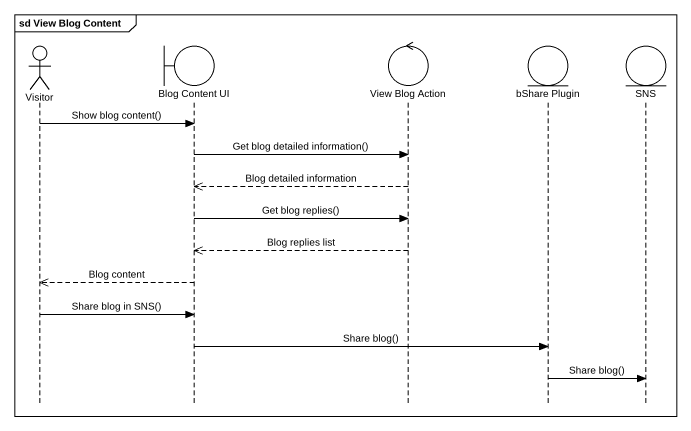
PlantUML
@startuml
mainframe sd View Blog Content
hide footbox
actor Visitor
boundary "Blog Content UI" as Blog_Content_UI
control "View Blog Action" as View_Blog_Action
entity "bShare Plugin" as bShare_Plugin
entity SNS

Visitor -> Blog_Content_UI : Show blog content()
Blog_Content_UI -> View_Blog_Action : Get blog detailed information()
View_Blog_Action -->> Blog_Content_UI : Blog detailed information
Blog_Content_UI -> View_Blog_Action : Get blog replies()
View_Blog_Action -->> Blog_Content_UI : Blog replies list
Blog_Content_UI -->> Visitor : Blog content
Visitor -> Blog_Content_UI : Share blog in SNS()
Blog_Content_UI -> bShare_Plugin : Share blog()
bShare_Plugin -> SNS : Share blog()
@enduml
